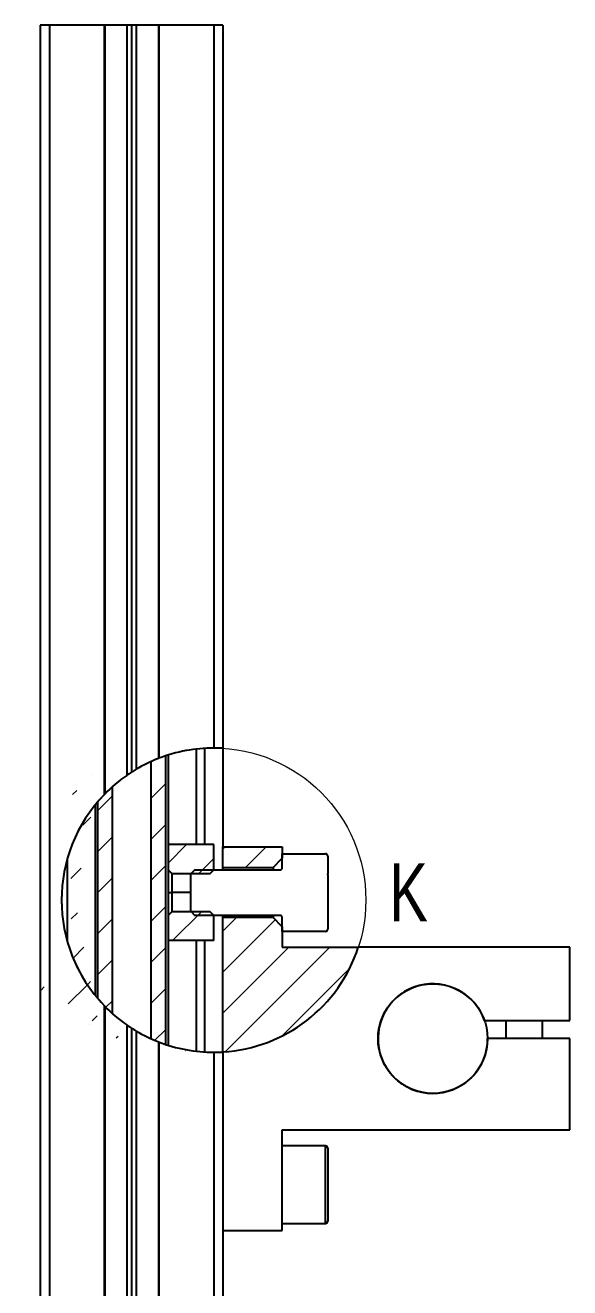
# Model space of a CAD drawing. Header units: millimetres. Extents: x -190 to 12889, y -227 to 3957.
# Drawn here: x 3835.9 to 3895.6, y 2043.3 to 2181.6 of the extents above; entities that cross this region are included whole.
import ezdxf

# ---------------------------------------------------------------- set-up
doc = ezdxf.new("R2010")
doc.units = ezdxf.units.MM
doc.header["$LTSCALE"] = 0.7
doc.layers.get('0').update_dxf_attribs({"color": 255})
doc.styles.add('SLDTEXTSTYLE0', font='TXT', dxfattribs={"width": 0.75})
pattern_1 = [(45, (1644.209885080403, 1404.619790983563), (-2.245064030267288, 2.245064030267288), [])]

msp = doc.modelspace()

# ---------------------------------------------------------------- hatches: boundary and pattern name
at = {"linetype": 'Continuous', "lineweight": 18}
h = msp.add_hatch(dxfattribs=at)
h.set_pattern_fill('ANSI31', style=0)
h.set_pattern_definition(pattern_1)
edge = h.paths.add_edge_path(flags=0)
edge.add_ellipse((3856.550078278309, 2085.743366650599), major_axis=(-33.31508533898752, 4.02533180305034e-14), ratio=0.4999999999999827, start_angle=300.5030339564104, end_angle=301.96810269208123, ccw=False)
edge.add_arc((3856.550078278309, 2085.743366650599), 16.65754266949318, 131.7871140860711, 139.677774530724, ccw=False)
edge.add_spline(control_points=[(3845.450078278311, 2098.163661646532), (3845.450078278311, 2098.163661646532), (3845.465078000656, 2098.177109114638), (3845.493608580682, 2098.202427835594), (3845.533253405094, 2098.237609603567), (3845.599997457344, 2098.29653473904), (3845.684984856525, 2098.369667483459), (3845.791093235683, 2098.460975101394), (3845.928187520634, 2098.576457347682), (3846.081906088446, 2098.700646411003), (3846.291070519379, 2098.869630126681), (3846.537988104632, 2099.060118975746), (3846.799600948741, 2099.248992131545), (3847.038039610823, 2099.421134530459), (3847.295286430221, 2099.59679096809), (3847.554438309358, 2099.763073827819), (3847.782968607946, 2099.909708580037), (3848.017932569921, 2100.052236052181), (3848.243172750708, 2100.181823920734), (3848.444529797136, 2100.297671059435), (3848.642221761951, 2100.405565773375), (3848.820600301156, 2100.499006182205), (3848.985309935244, 2100.585286379453), (3849.136988020193, 2100.661112166657), (3849.261944100041, 2100.721912240394), (3849.383429197456, 2100.78102343282), (3849.482384146708, 2100.827356753772), (3849.548628807912, 2100.858042733779), (3849.61494242968, 2100.888760657832), (3849.65007827831, 2100.904624111179), (3849.65007827831, 2100.904624111179)], knot_values=[0, 0, 0, 0, 0.0004293367994671377, 0.0004293367994671377, 0.0004293367994671377, 0.001029285754571074, 0.001029285754571074, 0.001029285754571074, 0.001779463590265474, 0.001779463590265474, 0.001779463590265474, 0.002804835091870609, 0.002804835091870609, 0.002804835091870609, 0.003736407713531514, 0.003736407713531514, 0.003736407713531514, 0.004556708597870553, 0.004556708597870553, 0.004556708597870553, 0.005289577034280323, 0.005289577034280323, 0.005289577034280323, 0.005966223141862327, 0.005966223141862327, 0.005966223141862327, 0.006624517806350808, 0.006624517806350808, 0.006624517806350808, 0.007284046562686556, 0.007284046562686556, 0.007284046562686556, 0.007284046562686556], weights=[1, 1, 1, 1, 1, 1, 1, 1, 1, 1, 1, 1, 1, 1, 1, 1, 1, 1, 1, 1, 1, 1, 1, 1, 1, 1, 1, 1, 1, 1, 1], degree=3, periodic=0)
edge.add_arc((3856.550078278309, 2085.743366650599), 16.65754266949318, 108.5525429829224, 114.47063157981691, ccw=False)
edge.add_ellipse((3856.550078278309, 2085.743366650599), major_axis=(33.31508533898481, 3.942586655768631e-14), ratio=0.5000000000000233, start_angle=98.94146649435078, end_angle=99.52591843140868, ccw=False)
edge.add_ellipse((3856.550078278309, 2085.743366650599), major_axis=(23.55732275900524, 1.711612951607154e-14), ratio=0.707106781186564, start_angle=94.73829875641462, end_angle=102.54444589674421, ccw=False)
edge.add_arc((3856.550078278309, 2085.743366650599), 16.65754266949318, 93.44169915827752, 96.68577320777439, ccw=False)
edge.add_arc((3856.550078278309, 2085.743366650599), 16.65754266949318, 86.5583008417209, 93.44169915827592, ccw=False)
edge.add_spline(control_points=[(3857.550078278309, 2102.370865794668), (3857.550078278309, 2102.370865794668), (3857.53079148741, 2102.372055723014), (3857.49382556821, 2102.374153428103), (3857.45686126386, 2102.376251041554), (3857.401205175667, 2102.379297210907), (3857.331462146574, 2102.382572371919), (3857.261640070255, 2102.385851245022), (3857.175774127576, 2102.389424235529), (3857.080950666299, 2102.392447775204), (3856.986057054317, 2102.395473551703), (3856.879568408134, 2102.398008740919), (3856.770311695096, 2102.399453376722), (3856.69826380501, 2102.400406022639), (3856.623945815591, 2102.400909320093), (3856.550078278311, 2102.400909320093)], knot_values=[0, 0, 0, 0, 0.0003354343881234163, 0.0003354343881234163, 0.0003354343881234163, 0.000670843000461174, 0.000670843000461174, 0.000670843000461174, 0.001006638067844896, 0.001006638067844896, 0.001006638067844896, 0.001342697402790424, 0.001342697402790424, 0.001342697402790424, 0.001562509613763114, 0.001562509613763114, 0.001562509613763114, 0.001562509613763114], weights=[1, 1, 1, 1, 1, 1, 1, 1, 1, 1, 1, 1, 1, 1, 1, 1], degree=3, periodic=0)
edge.add_arc((3856.550078278309, 2085.743366650599), 16.65754266949318, 89.99999999999687, 111.1123063997205)
edge.add_arc((3856.550078278309, 2085.743366650599), 16.65754266949318, 100.3755026280516, 111.1123063997149, ccw=False)
edge.add_ellipse((3856.550078278309, 2085.743366650599), major_axis=(23.55732275900524, 1.711612951607154e-14), ratio=0.707106781186564, start_angle=97.37681639644579, end_angle=105.4403291074049)
edge.add_arc((3856.550078278309, 2085.743366650599), 16.65754266949318, 111.3361373282851, 120.6040188002881)
edge.add_ellipse((3856.550078278309, 2085.743366650599), major_axis=(19.23447348853894, 9.585853643806806e-15), ratio=0.8660254037844475, start_angle=117.1237029040188, end_angle=119.0766428597557)
edge.add_ellipse((3856.550078278309, 2085.743366650599), major_axis=(-19.23447348853936, 1.006358297437567e-14), ratio=0.8660254037844285, start_angle=299.0766428597559, end_angle=301.094959756628)
edge.add_arc((3856.550078278309, 2085.743366650599), 16.65754266949318, 124.8541774712523, 135.7870296822874)
edge.add_ellipse((3856.550078278309, 2085.743366650599), major_axis=(-23.5573227590063, 1.770122606360012e-14), ratio=0.7071067811865323, start_angle=306.0098265721629, end_angle=325.6685218157718)
edge.add_arc((3856.550078278309, 2085.743366650599), 16.65754266949318, 136.0870501712654, 154.2229412243572, ccw=False)
edge.add_arc((3856.550078278309, 2085.743366650599), 16.65754266949318, 136.0870501712646, 223.9129498287368)
edge.add_arc((3856.550078278309, 2085.743366650599), 16.65754266949318, 205.7770587756431, 223.9129498287341, ccw=False)
edge.add_ellipse((3856.550078278309, 2085.743366650599), major_axis=(-23.5573227590063, 1.770122606360012e-14), ratio=0.7071067811865323, start_angle=34.33147818423053, end_angle=53.99017342783817)
edge.add_arc((3856.550078278309, 2085.743366650599), 16.65754266949318, 224.2129703177137, 235.145822528749)
edge.add_ellipse((3856.550078278309, 2085.743366650599), major_axis=(-19.23447348853936, 1.006358297437567e-14), ratio=0.8660254037844285, start_angle=58.90504024337321, end_angle=60.92335714024525)
edge.add_ellipse((3856.550078278309, 2085.743366650599), major_axis=(19.23447348853894, 9.585853643806806e-15), ratio=0.8660254037844475, start_angle=240.9233571402454, end_angle=242.876297095982)
edge.add_arc((3856.550078278309, 2085.743366650599), 16.65754266949318, 239.3959811997129, 248.663862671716)
edge.add_ellipse((3856.550078278309, 2085.743366650599), major_axis=(23.55732275900524, 1.711612951607154e-14), ratio=0.707106781186564, start_angle=254.5596708925959, end_angle=262.6231836035548)
edge.add_arc((3856.550078278309, 2085.743366650599), 16.65754266949318, 248.88769360028311, 259.62449737194777, ccw=False)
edge.add_arc((3856.550078278309, 2085.743366650599), 16.65754266949318, 248.8876936002806, 270.000000000004)
edge.add_spline(control_points=[(3856.550078278311, 2069.085823981106), (3856.661889945695, 2069.085823981106), (3856.775243089141, 2069.087011588579), (3856.880746502127, 2069.089106345448), (3856.986245328519, 2069.091201011251), (3857.086803714263, 2069.094243844216), (3857.174130179132, 2069.097517708264), (3857.261555237368, 2069.10079526857), (3857.33813005244, 2069.104369092212), (3857.397530428034, 2069.107395003596), (3857.456974938694, 2069.110423163262), (3857.500858097868, 2069.112962082365), (3857.525525661151, 2069.114409070844), (3857.541792285467, 2069.115363263916), (3857.550078278309, 2069.115867506531), (3857.550078278309, 2069.115867506531)], knot_values=[5.064917260848273e-16, 5.064917260848273e-16, 5.064917260848273e-16, 5.064917260848273e-16, 0.0003354350021575136, 0.0003354350021575136, 0.0003354350021575136, 0.0006708443480700132, 0.0006708443480700132, 0.0006708443480700132, 0.001006638610368449, 0.001006638610368449, 0.001006638610368449, 0.001342698246822507, 0.001342698246822507, 0.001342698246822507, 0.001562509663623114, 0.001562509663623114, 0.001562509663623114, 0.001562509663623114], weights=[1, 1, 1, 1, 1, 1, 1, 1, 1, 1, 1, 1, 1, 1, 1, 1], degree=3, periodic=0)
edge.add_arc((3856.550078278309, 2085.743366650599), 16.65754266949318, 266.5583008417234, 273.4416991582782, ccw=False)
edge.add_arc((3856.550078278309, 2085.743366650599), 16.65754266949318, 263.3142267922248, 266.5583008417218, ccw=False)
edge.add_ellipse((3856.550078278309, 2085.743366650599), major_axis=(23.55732275900524, 1.711612951607154e-14), ratio=0.707106781186564, start_angle=257.45555410325517, end_angle=265.26170124358475, ccw=False)
edge.add_ellipse((3856.550078278309, 2085.743366650599), major_axis=(33.31508533898481, 3.942586655768631e-14), ratio=0.5000000000000233, start_angle=260.474081568591, end_angle=261.05853350564877, ccw=False)
edge.add_arc((3856.550078278309, 2085.743366650599), 16.65754266949318, 245.5293684201826, 251.447457017077, ccw=False)
edge.add_spline(control_points=[(3849.65007827831, 2070.58210919002), (3849.65007827831, 2070.58210919002), (3849.603038262127, 2070.603300305724), (3849.515875606834, 2070.64390571444), (3849.426410382426, 2070.685583793095), (3849.291808994703, 2070.749244329094), (3849.1305279889, 2070.829480460578), (3848.941375729788, 2070.923582338583), (3848.708639751527, 2071.044283244181), (3848.46526617495, 2071.179385703092), (3848.193250870023, 2071.330387866409), (3847.897873410329, 2071.505138257345), (3847.612859329769, 2071.686345442255), (3847.335530637323, 2071.862666385958), (3847.059058016304, 2072.050559705283), (3846.804274976676, 2072.234367953737), (3846.592475857364, 2072.38716629228), (3846.390861894386, 2072.54046541432), (3846.211122837507, 2072.682749200453), (3846.034716020249, 2072.822395142158), (3845.875158961722, 2072.954803239428), (3845.748849741965, 2073.06238916889), (3845.657500855386, 2073.140197066734), (3845.581849563036, 2073.206364547173), (3845.530247414144, 2073.251887334234), (3845.478406477192, 2073.297620777214), (3845.450078278311, 2073.323071654667), (3845.450078278311, 2073.323071654667)], knot_values=[0, 0, 0, 0, 0.0007533060670310788, 0.0007533060670310788, 0.0007533060670310788, 0.001526161334016043, 0.001526161334016043, 0.001526161334016043, 0.002435470809115157, 0.002435470809115157, 0.002435470809115157, 0.003451929833160799, 0.003451929833160799, 0.003451929833160799, 0.004437709260004407, 0.004437709260004407, 0.004437709260004407, 0.005254008785385128, 0.005254008785385128, 0.005254008785385128, 0.006057047484996568, 0.006057047484996568, 0.006057047484996568, 0.006635501239283434, 0.006635501239283434, 0.006635501239283434, 0.007218655949267275, 0.007218655949267275, 0.007218655949267275, 0.007218655949267275], weights=[1, 1, 1, 1, 1, 1, 1, 1, 1, 1, 1, 1, 1, 1, 1, 1, 1, 1, 1, 1, 1, 1, 1, 1, 1, 1, 1, 1], degree=3, periodic=0)
edge.add_arc((3856.550078278309, 2085.743366650599), 16.65754266949318, 220.3222254692757, 228.2128859139286, ccw=False)
edge.add_ellipse((3856.550078278309, 2085.743366650599), major_axis=(-33.31508533898752, 4.02533180305034e-14), ratio=0.4999999999999827, start_angle=58.0318973079207, end_angle=59.49696604358962, ccw=False)
edge.add_ellipse((3856.550078278309, 2085.743366650599), major_axis=(-23.5573227590063, 1.770122606360012e-14), ratio=0.7071067811865323, start_angle=21.262327526223714, end_angle=48.568235724258614, ccw=False)
edge.add_arc((3856.550078278309, 2085.743366650599), 16.65754266949318, 164.6155486289516, 195.3844513710533, ccw=False)
edge.add_ellipse((3856.550078278309, 2085.743366650599), major_axis=(-23.5573227590063, 1.770122606360012e-14), ratio=0.7071067811865323, start_angle=311.4317642757398, end_angle=338.7376724737828, ccw=False)
h = msp.add_hatch(dxfattribs=at)
h.set_pattern_fill('ANSI31', style=0)
h.set_pattern_definition(pattern_1)
edge = h.paths.add_edge_path(flags=0)
edge.add_arc((3856.550078278309, 2085.743366650599), 16.65754266949318, 108.5525429829233, 114.4706315798177)
edge.add_line((3849.65007827831, 2100.904624111179), (3849.65007827831, 2070.582109190019))
edge.add_arc((3856.550078278309, 2085.743366650599), 16.65754266949318, 245.5293684201834, 251.4474570170778)
edge.add_line((3851.25007827831, 2069.951478613193), (3851.25007827831, 2101.535254688006))
h = msp.add_hatch(dxfattribs=at)
h.set_pattern_fill('ANSI31', style=0)
h.set_pattern_definition(pattern_1)
edge = h.paths.add_edge_path(flags=0)
edge.add_arc((3856.550078278309, 2085.743366650599), 16.65754266949318, 220.3222254692766, 228.2128859139294)
edge.add_line((3845.450078278311, 2073.323071654667), (3845.450078278311, 2098.163661646532))
edge.add_arc((3856.550078278309, 2085.743366650599), 16.65754266949318, 131.7871140860719, 139.6777745307249)
edge.add_line((3843.85007827831, 2096.522222238555), (3843.85007827831, 2074.964511062644))
h = msp.add_hatch(dxfattribs=at)
h.set_pattern_fill('ANSI31', style=0)
h.set_pattern_definition(pattern_1)
h.paths.add_polyline_path([(3851.550078278309, 2089.075453576196), (3851.950078278311, 2088.675453576197), (3856.15007827831, 2088.675453576197), (3856.550078278309, 2089.075453576197), (3856.550078278309, 2091.825453576197), (3851.550078278309, 2091.825453576197)], flags=0)
h = msp.add_hatch(dxfattribs=at)
h.set_pattern_fill('ANSI31', style=0)
h.set_pattern_definition(pattern_1)
h.paths.add_polyline_path([(3857.550078278309, 2091.575453576198), (3857.550078278309, 2089.325453576197), (3863.050078278309, 2089.325453576197), (3864.050078278309, 2090.325453576197), (3864.050078278309, 2091.575453576198)], flags=0)
h = msp.add_hatch(dxfattribs=at)
h.set_pattern_fill('ANSI31', style=0)
h.set_pattern_definition(pattern_1)
h.paths.add_polyline_path([(3851.950078278311, 2084.475453576197), (3851.550078278309, 2084.075453576196), (3851.550078278311, 2081.325453576197), (3856.550078278313, 2081.325453576196), (3856.550078278309, 2084.075453576197), (3856.15007827831, 2084.475453576197)], flags=0)
h = msp.add_hatch(dxfattribs=at)
h.set_pattern_fill('ANSI31', style=0)
h.set_pattern_definition(pattern_1)
edge = h.paths.add_edge_path(flags=0)
edge.add_line((3864.050078278309, 2080.575453576197), (3864.050078278309, 2082.825453576197))
edge.add_line((3864.050078278309, 2082.825453576197), (3863.050078278309, 2083.825453576197))
edge.add_line((3863.050078278309, 2083.825453576197), (3857.550078278309, 2083.825453576197))
edge.add_line((3857.550078278309, 2083.825453576197), (3857.550078278309, 2069.115867506531))
edge.add_arc((3856.550078278309, 2085.743366650599), 16.65754266949318, 273.4416991582775, 341.9260266736958)
edge.add_line((3872.385683800088, 2080.575453576197), (3864.050078278309, 2080.575453576198))

# ---------------------------------------------------------------- linework, layer by layer
at = {"color": 7, "linetype": 'Continuous', "lineweight": 25}
for p, q in [((3837.550078278309, 2181.575453576197), (3837.550078278309, 1781.575453576197)), ((3838.550078278309, 2181.575453576197), (3837.550078278309, 2181.575453576197)), ((3838.550078278309, 2181.575453576197), (3838.550078278309, 1781.575453576197)), ((3844.550078278309, 2181.575453576197), (3838.550078278309, 2181.575453576197)), ((3844.550078278309, 2181.575453576197), (3844.550078278309, 2097.296449693061)), ((3844.610738450088, 2181.575453576197), (3844.550078278307, 2181.575453576197)), ((3844.610738450088, 2181.575453576197), (3844.610738450088, 2097.359127161744)), ((3847.030463036039, 2181.575453576197), (3844.610738450088, 2181.575453576197)), ((3847.030463036039, 2181.575453576197), (3847.030463036039, 2099.412699239469)), ((3847.550078278309, 2181.575453576197), (3847.030463036039, 2181.575453576197)), ((3847.550078278309, 2181.575453576197), (3847.550078278309, 2099.760275289311)), ((3848.06969352058, 2181.575453576197), (3847.550078278309, 2181.575453576197)), ((3848.06969352058, 2181.575453576197), (3848.06969352058, 2100.080618902926)), ((3850.489418106528, 2181.575453576197), (3848.06969352058, 2181.575453576197)), ((3850.489418106528, 2181.575453576197), (3850.489418106528, 2101.259233563801)), ((3850.550078278307, 2181.575453576197), (3850.489418106528, 2181.575453576197)), ((3856.550078278309, 2181.575453576199), (3850.550078278309, 2181.575453576197)), ((3850.550078278309, 2181.575453576197), (3850.550078278309, 2101.282791600899)), ((3856.550078278309, 2181.575453576199), (3856.550078278309, 2102.400909320093)), ((3857.550078278309, 2181.575453576199), (3856.550078278309, 2181.575453576199)), ((3857.550078278309, 2181.575453576199), (3857.550078278309, 2102.370865794668)), ((3854.610738450088, 2102.287631179936), (3854.610738450088, 2091.825453576197)), ((3855.550078278309, 2102.370865794668), (3855.550078278309, 2091.825453576198)), ((3857.550078278309, 2102.370865794668), (3857.550078278309, 2091.575453576198)), ((3849.650078278308, 2100.904624111179), (3849.650078278308, 2070.58210919002)), ((3851.25007827831, 2101.535254688006), (3851.25007827831, 2069.951478613193)), ((3851.550078278309, 2101.632788533915), (3851.550078278309, 2091.825453576197)), ((3845.450078278309, 2073.323071654667), (3845.450078278309, 2098.163661646532)), ((3843.850078278309, 2074.964511062644), (3843.850078278309, 2096.522222238555)), ((3843.550078278309, 2096.158438795621), (3843.550078278309, 2075.328294505578)), ((3851.550078278309, 2091.825453576197), (3851.550078278309, 2089.075453576196)), ((3856.550078278307, 2091.825453576197), (3851.550078278309, 2091.825453576197)), ((3856.550078278309, 2089.075453576197), (3856.550078278307, 2091.825453576197)), ((3857.550078278309, 2091.575453576198), (3864.050078278309, 2091.575453576198)), ((3857.550078278309, 2089.325453576197), (3857.550078278309, 2091.575453576198)), ((3864.050078278309, 2091.575453576198), (3864.050078278309, 2090.325453576197)), ((3840.489418106528, 2090.162520713608), (3840.489418106528, 2081.324212587591)), ((3863.050078278309, 2089.325453576197), (3864.050078278309, 2090.325453576197)), ((3864.050078278309, 2089.275453576197), (3864.050078278309, 2090.825453576199)), ((3864.050078278309, 2090.825453576199), (3868.800078278309, 2090.825453576197)), ((3869.050078278309, 2090.575453576197), (3869.050078278309, 2088.625701698767)), ((3851.550078278309, 2089.075453576196), (3851.950078278309, 2088.675453576197)), ((3851.550078278309, 2089.075453576196), (3851.550078278309, 2089.020857428324)), ((3851.550078278309, 2089.020857428324), (3851.550078278309, 2084.130049724069)), ((3851.950078278309, 2088.675453576197), (3856.15007827831, 2088.675453576197)), ((3851.950078278309, 2088.675453576197), (3851.950078278309, 2086.575453576195)), ((3854.495078278309, 2089.075453576199), (3854.050078278309, 2088.630453576197)), ((3854.050078278309, 2084.520453576197), (3854.050078278309, 2088.630453576197)), ((3854.495078278309, 2089.075453576199), (3863.850078278309, 2089.075453576197)), ((3856.15007827831, 2088.675453576197), (3856.550078278309, 2089.075453576197)), ((3857.550078278309, 2089.325453576197), (3863.050078278309, 2089.325453576197)), ((3857.550078278309, 2089.075453576199), (3857.550078278309, 2089.325453576197)), ((3863.050078278309, 2089.325453576197), (3863.050078278309, 2089.075453576199)), ((3869.050078278309, 2088.503594056025), (3869.050078278309, 2088.625701698767)), ((3869.050078278309, 2088.503594056025), (3869.050078278309, 2086.364164416806)), ((3851.550078278309, 2086.575453576194), (3851.950078278309, 2086.575453576195)), ((3851.950078278309, 2086.575453576195), (3851.950078278309, 2084.475453576197)), ((3869.050078278309, 2086.364164416806), (3869.050078278309, 2084.525205453627)), ((3851.950078278309, 2084.475453576197), (3851.550078278309, 2084.075453576196)), ((3851.550078278309, 2084.130049724069), (3851.550078278309, 2084.075453576196)), ((3851.550078278309, 2084.075453576196), (3851.550078278309, 2081.325453576197)), ((3856.15007827831, 2084.475453576197), (3851.950078278309, 2084.475453576197)), ((3854.050078278309, 2084.520453576197), (3854.495078278309, 2084.075453576199)), ((3863.850078278309, 2084.075453576197), (3854.495078278309, 2084.075453576199)), ((3856.550078278309, 2084.075453576197), (3856.15007827831, 2084.475453576197)), ((3856.550078278311, 2081.325453576196), (3856.550078278309, 2084.075453576197)), ((3857.550078278309, 2083.825453576197), (3857.550078278309, 2084.075453576199)), ((3863.050078278309, 2084.075453576199), (3863.050078278309, 2083.825453576197)), ((3869.050078278309, 2084.525205453627), (3869.050078278309, 2082.575453576197)), ((3863.050078278309, 2083.825453576197), (3857.550078278309, 2083.825453576197)), ((3857.550078278309, 2069.115867506531), (3857.550078278309, 2083.825453576197)), ((3864.050078278309, 2082.825453576197), (3863.050078278309, 2083.825453576197)), ((3864.050078278309, 2082.325453576199), (3864.050078278309, 2083.875453576197)), ((3864.050078278309, 2082.825453576197), (3864.050078278309, 2080.575453576197)), ((3851.550078278309, 2081.325453576198), (3851.550078278309, 2069.853944767284)), ((3856.550078278311, 2081.325453576196), (3851.550078278309, 2081.325453576197)), ((3854.610738450088, 2081.325453576197), (3854.610738450088, 2069.199102121263)), ((3855.550078278309, 2081.325453576198), (3855.550078278309, 2069.115867506531)), ((3868.800078278309, 2082.325453576197), (3864.050078278309, 2082.325453576199)), ((3864.050078278309, 2080.575453576197), (3872.385683800087, 2080.575453576197)), ((3895.550078278309, 2080.575453576197), (3872.385683800087, 2080.575453576197)), ((3895.550078278309, 2072.575453576197), (3895.550078278309, 2080.575453576197)), ((3844.550078278309, 2074.190283608138), (3844.550078278309, 1781.575453576197)), ((3844.610738450088, 2074.127606139455), (3844.610738450088, 1781.575453576197)), ((3847.030463036039, 2072.07403406173), (3847.030463036037, 1992.008246989555)), ((3847.550078278309, 2071.726458011888), (3847.550078278309, 1992.307182162501)), ((3886.206932527801, 2072.575453576197), (3895.550078278309, 2072.575453576197)), ((3888.550078278309, 2072.575453576197), (3888.550078278309, 2070.575453576197)), ((3892.550078278309, 2070.575453576197), (3892.550078278309, 2072.575453576197)), ((3848.06969352058, 2071.406114398273), (3848.069693520578, 1992.563475287996)), ((3850.489418106528, 2070.227499737398), (3850.489418106528, 1993.452198190829)), ((3850.550078278309, 2070.2039417003), (3850.550078278309, 1993.470531671743)), ((3895.550078278309, 2070.575453576197), (3886.550078278309, 2070.575453576197)), ((3895.550078278309, 2060.575453576197), (3895.550078278309, 2070.575453576197)), ((3856.550078278309, 2069.085823981106), (3856.550078297783, 1994.921793524477)), ((3857.550078278309, 2069.115867506531), (3857.550078278309, 1995.115460026909)), ((3864.050078278309, 2060.575453576197), (3895.550078278309, 2060.575453576197)), ((3864.050078278309, 2049.575453576197), (3864.050078278309, 2060.575453576197)), ((3868.800078278309, 2058.825453576195), (3864.050078278309, 2058.825453576195)), ((3869.050078278309, 2058.575453576197), (3869.050078278309, 2050.575453576197)), ((3857.550078278309, 2049.575453576197), (3864.050078278309, 2049.575453576197)), ((3864.050078278309, 2050.325453576195), (3868.800078278309, 2050.325453576195))]:
    msp.add_line(p, q, dxfattribs=at)
at = {"color": 8, "linetype": 'Continuous', "lineweight": 25}
for p, q in [((3854.050078278309, 2086.575453576196), (3851.950078278309, 2086.575453576195)), ((3868.800078278309, 2050.325453576198), (3868.800078278309, 2058.825453576197))]:
    msp.add_line(p, q, dxfattribs=at)
at = {"color": 7, "linetype": 'Continuous', "lineweight": 18}
msp.add_circle((3856.550078278309, 2085.743366650599), 16.65754266949307, dxfattribs=at)
at = {"color": 7, "linetype": 'Continuous', "lineweight": 25}
msp.add_circle((3880.550078278309, 2070.575453576197), 5.999999999999942, dxfattribs=at)
for centre, radius, start, end in [((3856.550078278309, 2085.743366650599), 16.65754266949324, 90, 111.1123063997029), ((3856.550078278309, 2085.743366650599), 16.65754266949318, 111.3361373282574, 120.604018800296), ((3856.550078278309, 2085.743366650599), 16.65754266949374, 124.8541774713084, 135.7870296822647), ((3856.550078278309, 2085.743366650599), 16.65754266949341, 122.7037761027183, 124.8541774713084), ((3856.550078278309, 2085.743366650599), 16.65754266949341, 120.604018800296, 122.7037761027183), ((3856.550078278309, 2085.743366650599), 16.65754266949328, 136.0870501712369, 223.9129498287631), ((3868.800078278309, 2090.575453576197), 0.2500000000004547, 0, 90), ((3863.850078278309, 2089.275453576197), 0.2000000000000455, 270, 6.513775987637283e-10), ((3863.850078278309, 2083.875453576197), 0.1999999999999318, 6.513775987637283e-10, 90), ((3868.800078278309, 2082.575453576197), 0.2500000000004547, 270, 0), ((3856.550078278309, 2085.743366650599), 16.65754266949329, 273.4416991582915, 341.9260266736961), ((3880.550078278309, 2070.575453576197), 6.000000000000044, 19.4712206344897, 0), ((3856.550078278309, 2085.743366650599), 16.65754266949382, 224.2129703177353, 235.1458225286916), ((3856.550078278309, 2085.743366650599), 16.6575426694936, 235.1458225286916, 237.2962238972818), ((3856.550078278309, 2085.743366650599), 16.6575426694936, 237.2962238972818, 239.395981199704), ((3856.550078278309, 2085.743366650599), 16.6575426694934, 239.395981199704, 248.6638626717426), ((3856.550078278309, 2085.743366650599), 16.65754266949345, 248.887693600297, 270), ((3868.800078278309, 2058.575453576197), 0.2500000000004547, 2.605510395054913e-11, 90), ((3868.800078278309, 2050.575453576197), 0.2500000000004547, 270, 359.9999999999479)]:
    msp.add_arc(centre, radius, start, end, dxfattribs=at)
for points, knots in [([(3857.550078278309, 2102.370865794668), (3857.539044209159, 2102.371547155243), (3857.516976552881, 2102.37290984663), (3857.34491439279, 2102.382418389752), (3857.091516625487, 2102.392879654712), (3856.81017333308, 2102.399873551573), (3856.624043604959, 2102.400614770252), (3856.550078278309, 2102.400909320093)], [0, 0, 0, 0, 0.2144303034511592, 0.4288512395434962, 0.6435152017887592, 0.8583379731332202, 1, 1, 1, 1]), ([(3856.550078278309, 2069.085823981106), (3856.662389453528, 2069.086503968444), (3856.887006921412, 2069.087863913558), (3857.18645342725, 2069.097361425244), (3857.412704164055, 2069.107825363462), (3857.532912997729, 2069.114829763132), (3857.545196858604, 2069.11557239565), (3857.550078278309, 2069.115867506531)], [0, 0, 0, 0, 0.2144306959396133, 0.4288520698383438, 0.6435155298609067, 0.8583384869587097, 1, 1, 1, 1])]:
    msp.add_open_spline(points, degree=3, knots=knots, dxfattribs=at)

# ---------------------------------------------------------------- texts
at = {"color": 7, "linetype": 'Continuous', "lineweight": 18, "insert": (3875.762889501042, 2089.762549547993), "char_height": 6.35, "attachment_point": 1, "style": 'SLDTEXTSTYLE0'}
msp.add_mtext('K', dxfattribs=at)

doc.saveas('drawing.dxf')
